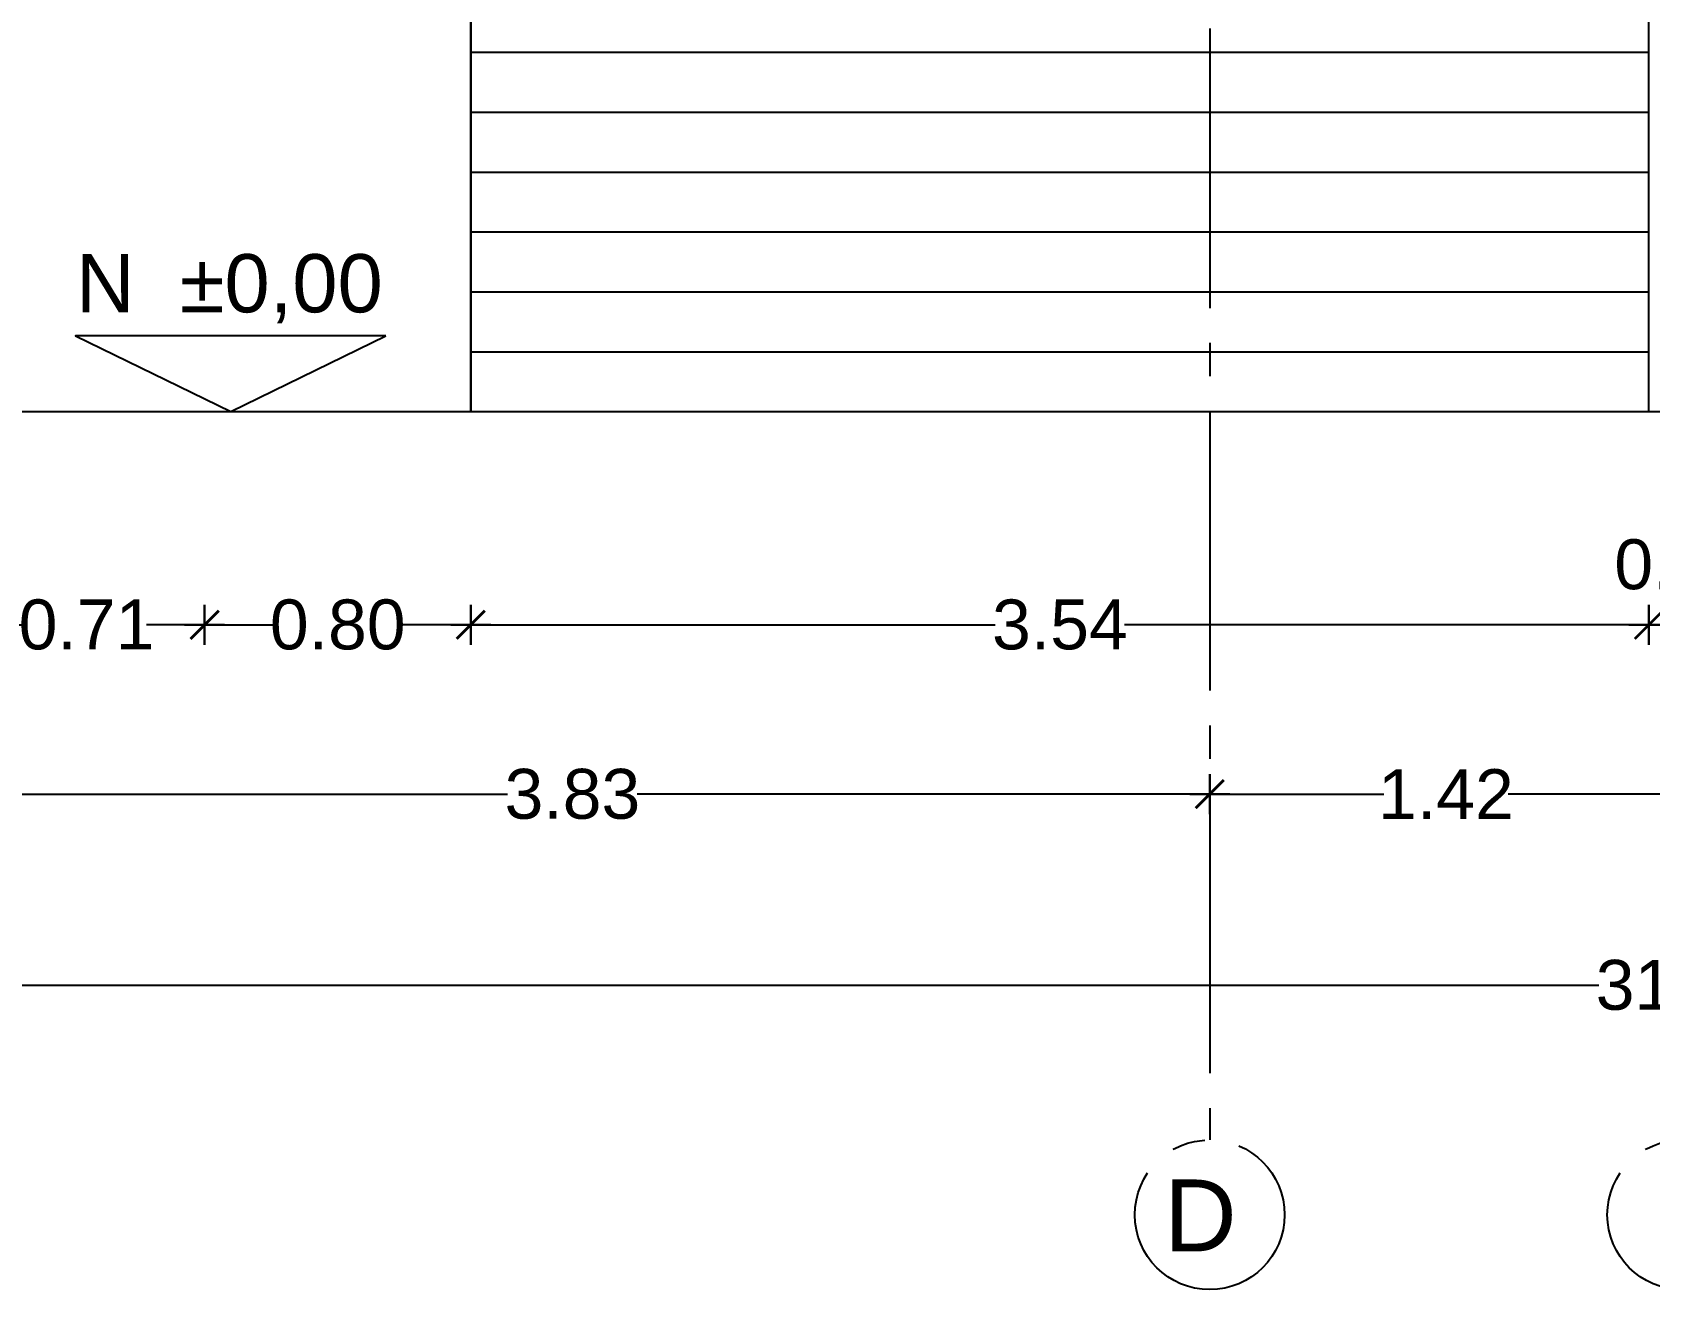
# Model space of a CAD drawing. Header units: millimetres. Extents: x 1217 to 2428, y 234 to 779.
# Drawn here: x 2124.541 to 2129.401, y 373.532 to 377.311 of the extents above; entities that cross this region are included whole.
import ezdxf

# ---------------------------------------------------------------- set-up
doc = ezdxf.new("R2010")
doc.units = ezdxf.units.MM
doc.linetypes.add('ACAD_ISO04W100', pattern=[30, 24, -3, 0, -3])
doc.layers.get('0').update_dxf_attribs({"lineweight": 5})
for name, color, linetype in [('0.1', 251, 'Continuous'), ('0.2', 2, 'Continuous'), ('0.3', 6, 'Continuous'), ('cortes', 30, 'Continuous'), ('COTAS', 252, 'Continuous'), ('Ejes', 8, 'Continuous'), ('Texto', 1, 'Continuous')]:
    doc.layers.add(name, color=color, linetype=linetype)
doc.styles.add('INTERARQ', font='arial.ttf')
doc.styles.get("Standard").update_dxf_attribs({"font": 'arial.ttf'})
doc.dimstyles.new('ESCALA_1-50', dxfattribs={"dimtxt": 0.15, "dimasz": 0.06, "dimexe": 0.18, "dimexo": 0.0625, "dimgap": 0, "dimtad": 0, "dimtih": 1, "dimtoh": 1, "dimzin": 0, "dimdsep": 46, "dimtxsty": 'INTERARQ', "dimblk": 'DIMTICK', "dimcen": 0, "dimse1": 1, "dimse2": 1, "dimclrd": 256, "dimclre": 1, "dimclrt": 2, "dimadec": 0, "dimazin": 0, "dimtfac": 4.5, "dimtofl": 0, "dimtmove": 2, "dimatfit": 3, "dimldrblk": 'DIMTICK', "dimfxl": 1, "dimtolj": 1, "dimtzin": 0, "dimarcsym": 0})

# ---------------------------------------------------------------- blocks, each defined once
blk = doc.blocks.new('DIMTICK')
at = {"color": 1}
for p, q in [((0, 1), (0, -1)), ((-1, 0), (1, 0))]:
    blk.add_line(p, q, dxfattribs=at)
at = {"color": 3, "const_width": 0.141}
blk.add_lwpolyline([(0.707, 0.707), (-0.707, -0.707)], dxfattribs=at)
blk = doc.blocks.new('*D1703')
at = {"layer": 'COTAS', "lineweight": -2, "ltscale": 3, "transparency": 16777216}
for p, q in [((2124.3092, 375.0212), (2125.9696, 375.0212)), ((2128.0195, 375.0212), (2126.3591, 375.0212))]:
    blk.add_line(p, q, dxfattribs=at)
at = {"layer": 'Defpoints', "color": 0, "ltscale": 3, "transparency": 16777216}
for p in [(2124.2492, 375.7459), (2128.0795, 375.7459), (2128.0795, 375.0212)]:
    blk.add_point(p, dxfattribs=at)
at = {"layer": 'COTAS', "lineweight": -2, "ltscale": 3, "transparency": 16777216, "xscale": 0.06, "yscale": 0.06, "zscale": 0.06, "rotation": 180}
blk.add_blockref('DIMTICK', (2124.2492, 375.0212), dxfattribs=at)
at = {"layer": 'COTAS', "lineweight": -2, "ltscale": 3, "transparency": 16777216, "xscale": 0.06, "yscale": 0.06, "zscale": 0.06}
blk.add_blockref('DIMTICK', (2128.0795, 375.0212), dxfattribs=at)
at = {"layer": 'COTAS', "color": 2, "ltscale": 3, "transparency": 16777216, "insert": (2126.1643, 375.0212), "char_height": 0.15, "attachment_point": 5, "style": 'INTERARQ'}
blk.add_mtext('\\A1;3.83', dxfattribs=at)
blk = doc.blocks.new('*D1704')
at = {"layer": 'COTAS', "lineweight": -2, "ltscale": 3, "transparency": 16777216}
for p, q in [((2128.1395, 375.0212), (2128.6023, 375.0212)), ((2129.4392, 375.0212), (2128.9763, 375.0212))]:
    blk.add_line(p, q, dxfattribs=at)
at = {"layer": 'Defpoints', "color": 0, "ltscale": 3, "transparency": 16777216}
for p in [(2128.0795, 375.7459), (2129.4992, 375.7459, 0), (2129.4992, 375.0212)]:
    blk.add_point(p, dxfattribs=at)
at = {"layer": 'COTAS', "lineweight": -2, "ltscale": 3, "transparency": 16777216, "xscale": 0.06, "yscale": 0.06, "zscale": 0.06, "rotation": 180}
blk.add_blockref('DIMTICK', (2128.0795, 375.0212), dxfattribs=at)
at = {"layer": 'COTAS', "lineweight": -2, "ltscale": 3, "transparency": 16777216, "xscale": 0.06, "yscale": 0.06, "zscale": 0.06}
blk.add_blockref('DIMTICK', (2129.4992, 375.0212), dxfattribs=at)
at = {"layer": 'COTAS', "color": 2, "ltscale": 3, "transparency": 16777216, "insert": (2128.7893, 375.0212), "char_height": 0.15, "attachment_point": 5, "style": 'INTERARQ'}
blk.add_mtext('\\A1;1.42', dxfattribs=at)
blk = doc.blocks.new('*D1711')
at = {"layer": 'COTAS', "lineweight": -2, "ltscale": 3, "transparency": 16777216}
for p, q in [((2124.4092, 375.5303), (2124.5238, 375.5303)), ((2124.9991, 375.5303), (2124.8845, 375.5303))]:
    blk.add_line(p, q, dxfattribs=at)
at = {"layer": 'Defpoints', "color": 0, "ltscale": 3, "transparency": 16777216}
for p in [(2124.3492, 377.971), (2125.0591, 376.171), (2125.0591, 375.5303)]:
    blk.add_point(p, dxfattribs=at)
at = {"layer": 'COTAS', "lineweight": -2, "ltscale": 3, "transparency": 16777216, "xscale": 0.06, "yscale": 0.06, "zscale": 0.06, "rotation": 180}
blk.add_blockref('DIMTICK', (2124.3492, 375.5303), dxfattribs=at)
at = {"layer": 'COTAS', "lineweight": -2, "ltscale": 3, "transparency": 16777216, "xscale": 0.06, "yscale": 0.06, "zscale": 0.06}
blk.add_blockref('DIMTICK', (2125.0591, 375.5303), dxfattribs=at)
at = {"layer": 'COTAS', "color": 2, "ltscale": 3, "transparency": 16777216, "insert": (2124.7042, 375.5303), "char_height": 0.15, "attachment_point": 5, "style": 'INTERARQ'}
blk.add_mtext('\\A1;0.71', dxfattribs=at)
blk = doc.blocks.new('*D1750')
at = {"layer": 'COTAS', "lineweight": -2, "ltscale": 3, "transparency": 16777216}
for p, q in [((2125.1191, 375.5303), (2125.2646, 375.5303)), ((2125.7991, 375.5303), (2125.6537, 375.5303))]:
    blk.add_line(p, q, dxfattribs=at)
at = {"layer": 'Defpoints', "color": 0, "ltscale": 3, "transparency": 16777216}
for p in [(2125.0591, 376.171), (2125.8591, 376.171), (2125.8591, 375.5303)]:
    blk.add_point(p, dxfattribs=at)
at = {"layer": 'COTAS', "lineweight": -2, "ltscale": 3, "transparency": 16777216, "xscale": 0.06, "yscale": 0.06, "zscale": 0.06, "rotation": 180}
blk.add_blockref('DIMTICK', (2125.0591, 375.5303), dxfattribs=at)
at = {"layer": 'COTAS', "lineweight": -2, "ltscale": 3, "transparency": 16777216, "xscale": 0.06, "yscale": 0.06, "zscale": 0.06}
blk.add_blockref('DIMTICK', (2125.8591, 375.5303), dxfattribs=at)
at = {"layer": 'COTAS', "color": 2, "ltscale": 3, "transparency": 16777216, "insert": (2125.4591, 375.5303), "char_height": 0.15, "attachment_point": 5, "style": 'INTERARQ'}
blk.add_mtext('\\A1;0.80', dxfattribs=at)
blk = doc.blocks.new('*D1751')
at = {"layer": 'COTAS', "lineweight": -2, "ltscale": 3, "transparency": 16777216}
for p, q in [((2125.9191, 375.5303), (2127.4347, 375.5303)), ((2129.3392, 375.5303), (2127.8236, 375.5303))]:
    blk.add_line(p, q, dxfattribs=at)
at = {"layer": 'Defpoints', "color": 0, "ltscale": 3, "transparency": 16777216}
for p in [(2125.8591, 376.171), (2129.3992, 376.171), (2129.3992, 375.5303)]:
    blk.add_point(p, dxfattribs=at)
at = {"layer": 'COTAS', "lineweight": -2, "ltscale": 3, "transparency": 16777216, "xscale": 0.06, "yscale": 0.06, "zscale": 0.06, "rotation": 180}
blk.add_blockref('DIMTICK', (2125.8591, 375.5303), dxfattribs=at)
at = {"layer": 'COTAS', "lineweight": -2, "ltscale": 3, "transparency": 16777216, "xscale": 0.06, "yscale": 0.06, "zscale": 0.06}
blk.add_blockref('DIMTICK', (2129.3992, 375.5303), dxfattribs=at)
at = {"layer": 'COTAS', "color": 2, "ltscale": 3, "transparency": 16777216, "insert": (2127.6292, 375.5303), "char_height": 0.15, "attachment_point": 5, "style": 'INTERARQ'}
blk.add_mtext('\\A1;3.54', dxfattribs=at)
blk = doc.blocks.new('*D1752')
at = {"layer": 'COTAS', "lineweight": -2, "ltscale": 3, "transparency": 16777216}
blk.add_line((2129.4592, 375.5303), (2129.5392, 375.5303), dxfattribs=at)
at = {"layer": 'Defpoints', "color": 0, "ltscale": 3, "transparency": 16777216}
for p in [(2129.3992, 376.171), (2129.5992, 376.171), (2129.5992, 375.5303)]:
    blk.add_point(p, dxfattribs=at)
at = {"layer": 'COTAS', "lineweight": -2, "ltscale": 3, "transparency": 16777216, "xscale": 0.06, "yscale": 0.06, "zscale": 0.06, "rotation": 180}
blk.add_blockref('DIMTICK', (2129.3992, 375.5303), dxfattribs=at)
at = {"layer": 'COTAS', "lineweight": -2, "ltscale": 3, "transparency": 16777216, "xscale": 0.06, "yscale": 0.06, "zscale": 0.06}
blk.add_blockref('DIMTICK', (2129.5992, 375.5303), dxfattribs=at)
at = {"layer": 'COTAS', "color": 2, "ltscale": 3, "transparency": 16777216, "insert": (2129.4992, 375.7112), "char_height": 0.15, "attachment_point": 5, "style": 'INTERARQ'}
blk.add_mtext('\\A1;0.20', dxfattribs=at)
blk = doc.blocks.new('*D1635')
at = {"layer": '0.1', "lineweight": -2, "ltscale": 3, "transparency": 16777216}
for p, q in [((2113.6716, 374.447), (2129.2484, 374.447)), ((2145.3316, 374.447), (2129.7548, 374.447))]:
    blk.add_line(p, q, dxfattribs=at)
at = {"layer": 'Defpoints', "color": 0, "ltscale": 3, "transparency": 16777216}
for p in [(2145.3916, 377.6495, 0), (2113.6116, 376.671, 0), (2145.3916, 374.447)]:
    blk.add_point(p, dxfattribs=at)
at = {"layer": '0.1', "lineweight": -2, "ltscale": 3, "transparency": 16777216, "xscale": 0.06, "yscale": 0.06, "zscale": 0.06, "rotation": 180}
blk.add_blockref('DIMTICK', (2113.6116, 374.447), dxfattribs=at)
at = {"layer": '0.1', "lineweight": -2, "ltscale": 3, "transparency": 16777216, "xscale": 0.06, "yscale": 0.06, "zscale": 0.06}
blk.add_blockref('DIMTICK', (2145.3916, 374.447), dxfattribs=at)
at = {"layer": '0.1', "color": 2, "ltscale": 3, "transparency": 16777216, "insert": (2129.5016, 374.447), "char_height": 0.15, "attachment_point": 5, "style": 'INTERARQ'}
blk.add_mtext('\\A1;31.78', dxfattribs=at)

msp = doc.modelspace()

# ---------------------------------------------------------------- linework, layer by layer
at = {"layer": '0.2', "ltscale": 3, "elevation": 0}
for points in [[(2125.85914, 376.17099), (2125.85914, 377.97099)], [(2125.85914, 377.25099), (2129.39918, 377.25099)], [(2125.85914, 377.07099), (2129.39918, 377.07099)], [(2125.85914, 376.89099), (2129.39918, 376.89099)], [(2125.85914, 376.71099), (2129.39918, 376.71099)], [(2125.85914, 376.53099), (2129.39918, 376.53099)], [(2125.85914, 376.35099), (2129.39918, 376.35099)]]:
    msp.add_lwpolyline(points, dxfattribs=at)
at = {"layer": '0.3', "ltscale": 3, "elevation": 0}
for points in [[(2129.39918, 376.17099), (2129.39918, 382.15099)], [(2125.85914, 377.97099), (2125.85914, 377.97099), (2125.85914, 376.17099)], [(2125.60348, 376.3988), (2124.67149, 376.3988), (2125.13749, 376.17099), (2125.60348, 376.3988)]]:
    msp.add_lwpolyline(points, dxfattribs=at)
at = {"layer": 'cortes', "ltscale": 3, "elevation": 0}
msp.add_lwpolyline([(2112.72813, 376.17099), (2145.1916, 376.17099)], dxfattribs=at)
at = {"layer": 'Ejes', "linetype": 'ACAD_ISO04W100', "ltscale": 0.035, "elevation": 0}
msp.add_lwpolyline([(2128.07948, 384.22243), (2128.07948, 373.9818)], dxfattribs=at)
msp.add_lwpolyline([(2128.07948, 384.22243), (2128.07948, 373.9818)], dxfattribs=at)
at = {"layer": 'Ejes', "linetype": 'ACAD_ISO04W100', "ltscale": 0.035}
for centre in [(2128.07948, 373.75683, 0), (2128.07948, 373.75682, 0), (2129.49921, 373.75683, 0), (2129.49921, 373.75683, 0), (2129.49921, 373.75682, 0), (2129.49921, 373.75682, 0)]:
    msp.add_circle(centre, 0.22498, dxfattribs=at)

# ---------------------------------------------------------------- texts
at = {"layer": 'Ejes', "insert": (2128.05148, 373.75509, 0), "char_height": 0.216, "width": 0.344369, "attachment_point": 5}
msp.add_mtext('D', dxfattribs=at)
at = {"layer": 'Texto', "insert": (2125.13333, 376.54053, 0), "char_height": 0.175, "width": 1.1376057, "attachment_point": 5}
msp.add_mtext('N  %%P0,00', dxfattribs=at)

# ---------------------------------------------------------------- dimensions: what is measured, and where the dimension line sits
at = {"layer": '0.1', "ltscale": 3}
dim = msp.add_linear_dim(base=(2145.3916, 374.44702), p1=(2113.61159, 376.67099, 0), p2=(2145.3916, 377.64948, 0), dimstyle='ESCALA_1-50', dxfattribs=at)
dim.commit()
dim.dimension.update_dxf_attribs({"geometry": '*D1635', "text_midpoint": (2129.5016, 374.44702)})
at = {"layer": 'COTAS', "ltscale": 3}
for base, p1, p2, picture, middle in [((2125.05914, 375.53028, 0), (2124.34918, 377.97099, 0), (2125.05914, 376.17099, 0), '*D1711', (2124.70416, 375.53028, 0)), ((2125.85914, 375.53028, 0), (2125.05914, 376.17099, 0), (2125.85914, 376.17099, 0), '*D1750', (2125.45914, 375.53028, 0)), ((2129.39918, 375.53028, 0), (2125.85914, 376.17099, 0), (2129.39918, 376.17099, 0), '*D1751', (2127.62916, 375.53028, 0)), ((2128.07948, 375.02122, 0), (2124.24921, 375.74588, 0), (2128.07948, 375.74588, 0), '*D1703', (2126.16435, 375.02122, 0)), ((2129.49918, 375.02122, 0), (2128.07948, 375.74588, 0), (2129.49918, 375.74588, 0), '*D1704', (2128.78933, 375.02122, 0))]:
    dim = msp.add_linear_dim(base=base, p1=p1, p2=p2, dimstyle='ESCALA_1-50', dxfattribs=at)
    dim.commit()
    dim.dimension.update_dxf_attribs({"geometry": picture, "text_midpoint": middle})
dim = msp.add_linear_dim(base=(2129.59918, 375.53028, 0), p1=(2129.39918, 376.17099, 0), p2=(2129.59918, 376.17099, 0), dimstyle='ESCALA_1-50', dxfattribs=at)
dim.commit()
dim.dimension.update_dxf_attribs({"geometry": '*D1752', "text_midpoint": (2129.49918, 375.71117, 0), "dimtype": 160})

doc.saveas('drawing.dxf')
